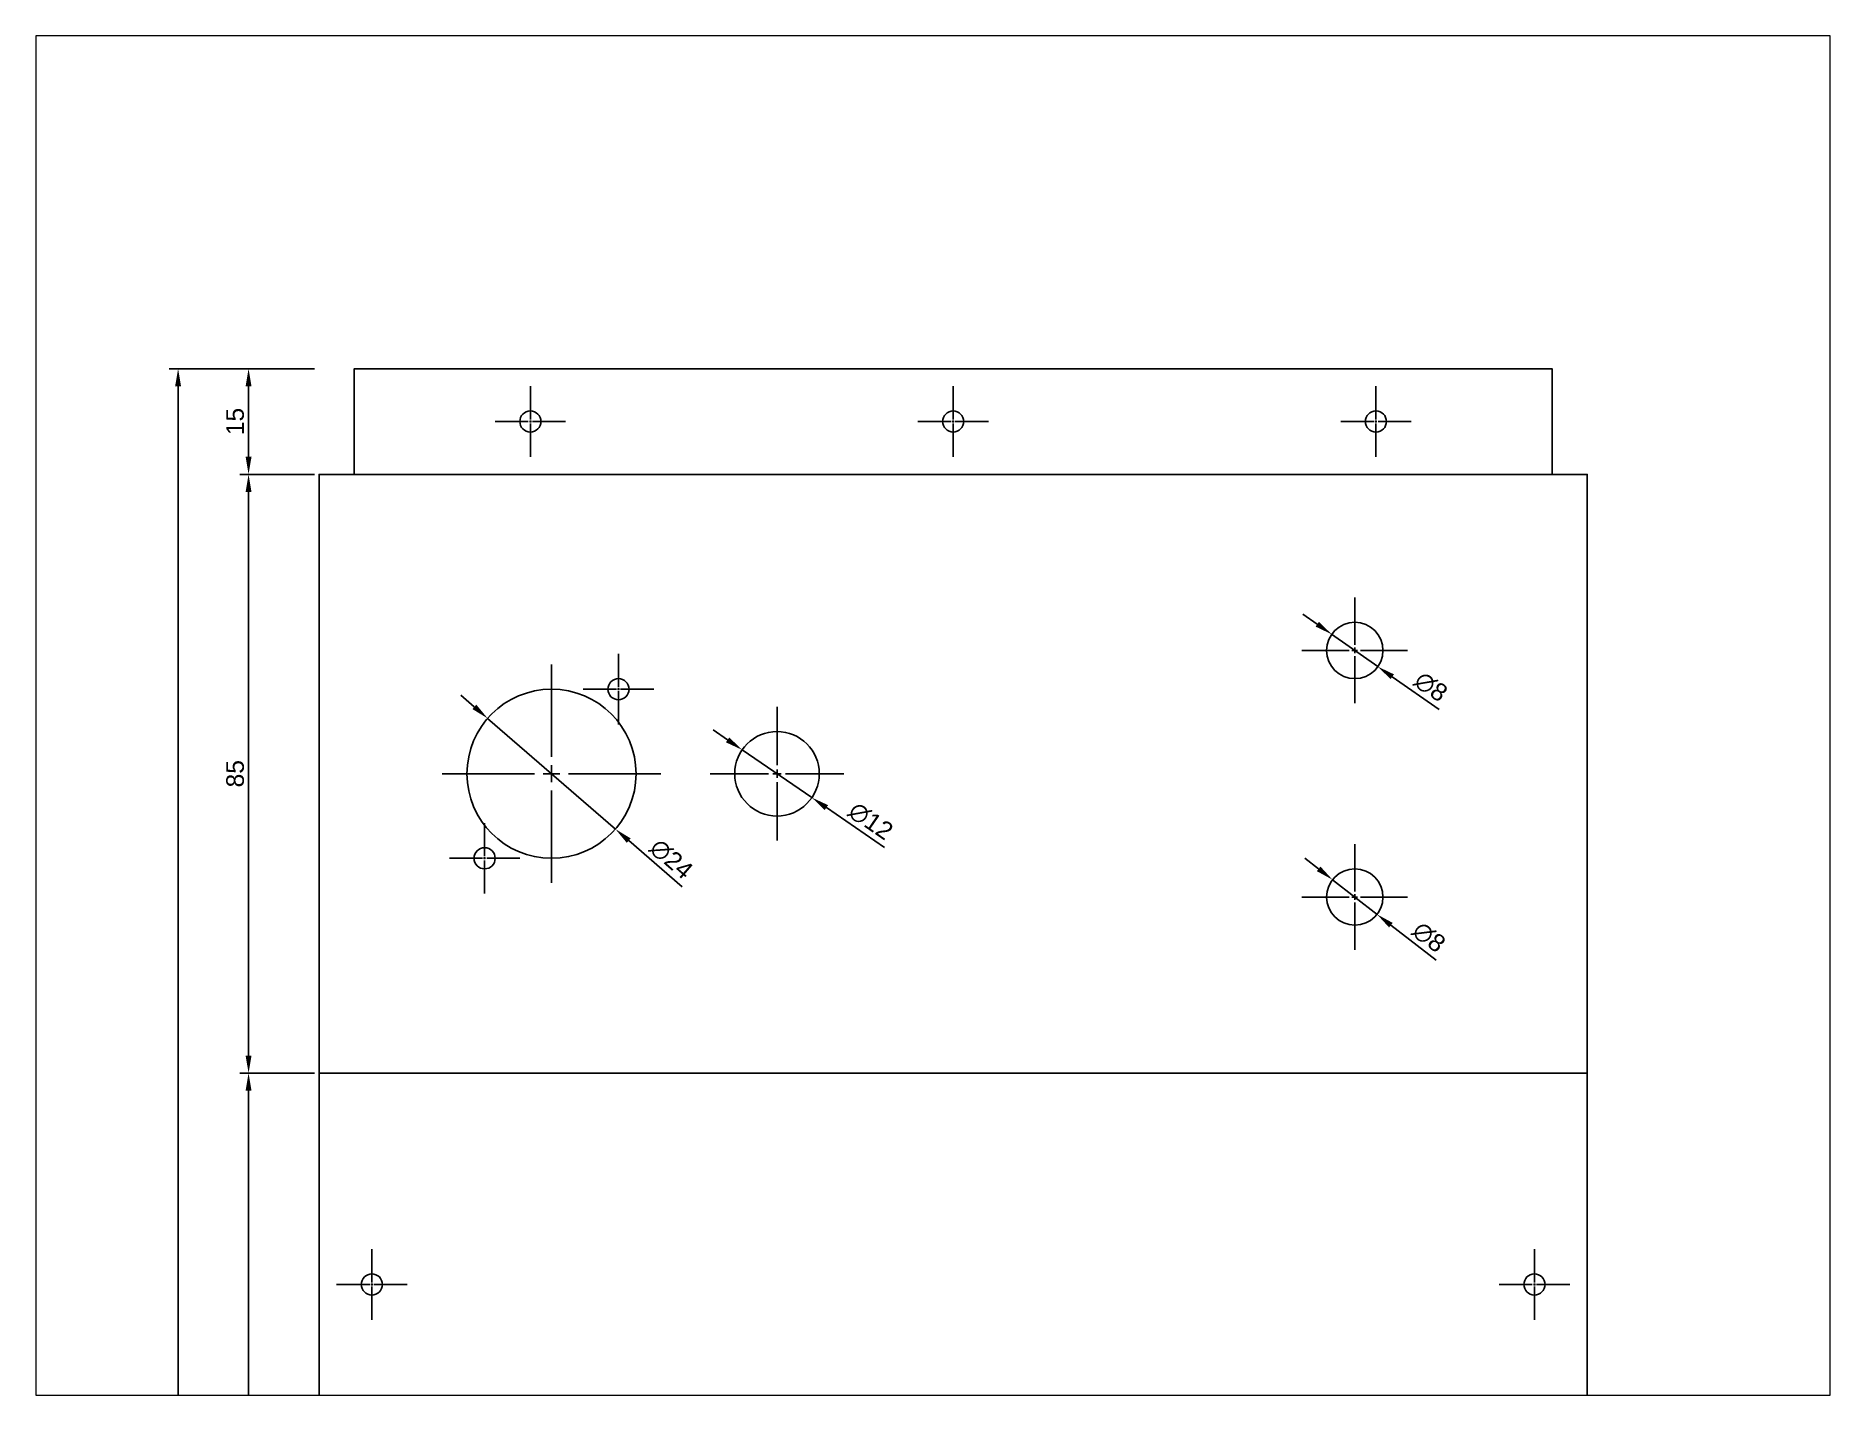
# Paper-space layout 'Layout2' of a CAD drawing. Header units: millimetres. Extents: x 1 to 256, y 1 to 194.
# The model-space entities are those that its viewports show. They can reach past a viewport. Long polylines and large blocks are cut down to what shows.
import ezdxf

# ---------------------------------------------------------------- set-up
doc = ezdxf.new("R2010")
doc.units = ezdxf.units.MM
doc.linetypes.add('CENTER2', pattern=[28.575, 19.05, -3.175, 3.175, -3.175])
for name, color, linetype in [('Bend Line', 6, 'Continuous'), ('Centers', 7, 'Continuous'), ('Dimensions', 7, 'Continuous'), ('Hole', 4, 'Continuous'), ('Outline', 255, 'Continuous')]:
    doc.layers.add(name, color=color, linetype=linetype)
doc.styles.get("Standard").update_dxf_attribs({"font": 'arial.ttf'})
doc.dimstyles.new('ISO-25', dxfattribs={"dimtxt": 2.5, "dimasz": 2.5, "dimexe": 1.25, "dimexo": 0.625, "dimtad": 1, "dimtxsty": 'Standard', "dimcen": 2.5, "dimadec": 0, "dimazin": 0, "dimtfac": 1, "dimtmove": 0, "dimatfit": 3, "dimfxl": 1, "dimarcsym": 0})

# ---------------------------------------------------------------- blocks, each defined once
blk = doc.blocks.new('*U19')
at = {"layer": 'Centers', "color": 0, "linetype": 'CENTER2', "transparency": 16777216}
for p, q in [((0, 0.3), (0, 5)), ((-5, 0), (-0.3, 0)), ((0.3, 0), (5, 0)), ((0, -5), (0, -0.3))]:
    blk.add_line(p, q, dxfattribs=at)
at = {"layer": 'Centers', "color": 0, "linetype": 'Continuous', "transparency": 16777216}
for p, q in [((-0.15, 0), (0.15, 0)), ((0, -0.15), (0, 0.15))]:
    blk.add_line(p, q, dxfattribs=at)
blk = doc.blocks.new('*U20')
at = {"layer": 'Centers', "color": 0, "linetype": 'CENTER2', "transparency": 16777216}
for p, q in [((0, 0.3), (0, 5)), ((-5, 0), (-0.3, 0)), ((0.3, 0), (5, 0)), ((0, -5), (0, -0.3))]:
    blk.add_line(p, q, dxfattribs=at)
at = {"layer": 'Centers', "color": 0, "linetype": 'Continuous', "transparency": 16777216}
for p, q in [((-0.15, 0), (0.15, 0)), ((0, -0.15), (0, 0.15))]:
    blk.add_line(p, q, dxfattribs=at)
blk = doc.blocks.new('*U21')
at = {"layer": 'Centers', "color": 0, "linetype": 'CENTER2', "transparency": 16777216}
for p, q in [((0, 0.3), (0, 5)), ((-5, 0), (-0.3, 0)), ((0.3, 0), (5, 0)), ((0, -5), (0, -0.3))]:
    blk.add_line(p, q, dxfattribs=at)
at = {"layer": 'Centers', "color": 0, "linetype": 'Continuous', "transparency": 16777216}
for p, q in [((-0.15, 0), (0.15, 0)), ((0, -0.15), (0, 0.15))]:
    blk.add_line(p, q, dxfattribs=at)
blk = doc.blocks.new('*U22')
at = {"layer": 'Centers', "color": 0, "linetype": 'CENTER2', "transparency": 16777216}
for p, q in [((0, 0.8), (0, 7.5)), ((-7.5, 0), (-0.8, 0)), ((0.8, 0), (7.5, 0)), ((0, -7.5), (0, -0.8))]:
    blk.add_line(p, q, dxfattribs=at)
at = {"layer": 'Centers', "color": 0, "linetype": 'Continuous', "transparency": 16777216}
for p, q in [((-0.4, 0), (0.4, 0)), ((0, -0.4), (0, 0.4))]:
    blk.add_line(p, q, dxfattribs=at)
blk = doc.blocks.new('*U23')
at = {"layer": 'Centers', "color": 0, "linetype": 'CENTER2', "transparency": 16777216}
for p, q in [((0, 0.8), (0, 7.5)), ((-7.5, 0), (-0.8, 0)), ((0.8, 0), (7.5, 0)), ((0, -7.5), (0, -0.8))]:
    blk.add_line(p, q, dxfattribs=at)
at = {"layer": 'Centers', "color": 0, "linetype": 'Continuous', "transparency": 16777216}
for p, q in [((-0.4, 0), (0.4, 0)), ((0, -0.4), (0, 0.4))]:
    blk.add_line(p, q, dxfattribs=at)
blk = doc.blocks.new('*U24')
at = {"layer": 'Centers', "color": 0, "linetype": 'CENTER2', "transparency": 16777216}
for p, q in [((0, 1.2), (0, 9.5)), ((-9.5, 0), (-1.2, 0)), ((1.2, 0), (9.5, 0)), ((0, -9.5), (0, -1.2))]:
    blk.add_line(p, q, dxfattribs=at)
at = {"layer": 'Centers', "color": 0, "linetype": 'Continuous', "transparency": 16777216}
for p, q in [((-0.6, 0), (0.6, 0)), ((0, -0.6), (0, 0.6))]:
    blk.add_line(p, q, dxfattribs=at)
blk = doc.blocks.new('*U25')
at = {"layer": 'Centers', "color": 0, "linetype": 'CENTER2', "transparency": 16777216}
for p, q in [((0, 2.4), (0, 15.5)), ((-15.5, 0), (-2.4, 0)), ((2.4, 0), (15.5, 0)), ((0, -15.5), (0, -2.4))]:
    blk.add_line(p, q, dxfattribs=at)
at = {"layer": 'Centers', "color": 0, "linetype": 'Continuous', "transparency": 16777216}
for p, q in [((-1.2, 0), (1.2, 0)), ((0, -1.2), (0, 1.2))]:
    blk.add_line(p, q, dxfattribs=at)
blk = doc.blocks.new('*U26')
at = {"layer": 'Centers', "color": 0, "linetype": 'CENTER2', "transparency": 16777216}
for p, q in [((0, 0.3), (0, 5)), ((-5, 0), (-0.3, 0)), ((0.3, 0), (5, 0)), ((0, -5), (0, -0.3))]:
    blk.add_line(p, q, dxfattribs=at)
at = {"layer": 'Centers', "color": 0, "linetype": 'Continuous', "transparency": 16777216}
for p, q in [((-0.15, 0), (0.15, 0)), ((0, -0.15), (0, 0.15))]:
    blk.add_line(p, q, dxfattribs=at)
blk = doc.blocks.new('*U27')
at = {"layer": 'Centers', "color": 0, "linetype": 'CENTER2', "transparency": 16777216}
for p, q in [((0, 0.3), (0, 5)), ((-5, 0), (-0.3, 0)), ((0.3, 0), (5, 0)), ((0, -5), (0, -0.3))]:
    blk.add_line(p, q, dxfattribs=at)
at = {"layer": 'Centers', "color": 0, "linetype": 'Continuous', "transparency": 16777216}
for p, q in [((-0.15, 0), (0.15, 0)), ((0, -0.15), (0, 0.15))]:
    blk.add_line(p, q, dxfattribs=at)
blk = doc.blocks.new('*D31')
at = {"layer": 'Defpoints', "color": 0, "transparency": 16777216}
for p in [(-10, 280), (0, 280), (0, 100)]:
    blk.add_point(p, dxfattribs=at)
at = {"layer": 'Dimensions', "color": 0, "lineweight": -2, "transparency": 16777216}
for p, q in [((-0.63, 280), (-11.25, 280)), ((-10, 102.5), (-10, 277.5)), ((-0.63, 100), (-11.25, 100))]:
    blk.add_line(p, q, dxfattribs=at)
at = {"layer": 'Dimensions', "color": 0, "transparency": 16777216}
for points in [[(-10.42, 277.5), (-9.58, 277.5), (-10, 280)], [(-10.42, 102.5), (-9.58, 102.5), (-10, 100)]]:
    blk.add_solid(points, dxfattribs=at)
at = {"layer": 'Dimensions', "color": 0, "transparency": 16777216, "insert": (-11.9, 190), "char_height": 2.5, "attachment_point": 5, "rotation": 90}
blk.add_mtext('180', dxfattribs=at)
blk = doc.blocks.new('*D32')
at = {"layer": 'Defpoints', "color": 0, "transparency": 16777216}
for p in [(-10, 365), (0, 365), (0, 280)]:
    blk.add_point(p, dxfattribs=at)
at = {"layer": 'Dimensions', "color": 0, "lineweight": -2, "transparency": 16777216}
for p, q in [((-0.63, 365), (-11.25, 365)), ((-10, 282.5), (-10, 362.5)), ((-0.63, 280), (-11.25, 280))]:
    blk.add_line(p, q, dxfattribs=at)
at = {"layer": 'Dimensions', "color": 0, "transparency": 16777216}
for points in [[(-10.42, 362.5), (-9.58, 362.5), (-10, 365)], [(-10.42, 282.5), (-9.58, 282.5), (-10, 280)]]:
    blk.add_solid(points, dxfattribs=at)
at = {"layer": 'Dimensions', "color": 0, "transparency": 16777216, "insert": (-11.9, 322.5), "char_height": 2.5, "attachment_point": 5, "rotation": 90}
blk.add_mtext('85', dxfattribs=at)
blk = doc.blocks.new('*D33')
at = {"layer": 'Defpoints', "color": 0, "transparency": 16777216}
for p in [(-10, 380), (0, 380), (0, 365)]:
    blk.add_point(p, dxfattribs=at)
at = {"layer": 'Dimensions', "color": 0, "lineweight": -2, "transparency": 16777216}
for p, q in [((-0.63, 380), (-11.25, 380)), ((-10, 367.5), (-10, 377.5)), ((-0.63, 365), (-11.25, 365))]:
    blk.add_line(p, q, dxfattribs=at)
at = {"layer": 'Dimensions', "color": 0, "transparency": 16777216}
for points in [[(-10.42, 377.5), (-9.58, 377.5), (-10, 380)], [(-10.42, 367.5), (-9.58, 367.5), (-10, 365)]]:
    blk.add_solid(points, dxfattribs=at)
at = {"layer": 'Dimensions', "color": 0, "transparency": 16777216, "insert": (-11.9, 372.5), "char_height": 2.5, "attachment_point": 5, "rotation": 90}
blk.add_mtext('15', dxfattribs=at)
blk = doc.blocks.new('*D34')
at = {"layer": 'Defpoints', "color": 0, "transparency": 16777216}
for p in [(0, 380), (-20, 0), (0, 0)]:
    blk.add_point(p, dxfattribs=at)
at = {"layer": 'Dimensions', "color": 0, "lineweight": -2, "transparency": 16777216}
for p, q in [((-0.63, 380), (-21.25, 380)), ((-20, 377.5), (-20, 2.5)), ((-0.63, 0), (-21.25, 0))]:
    blk.add_line(p, q, dxfattribs=at)
at = {"layer": 'Dimensions', "color": 0, "transparency": 16777216}
for points in [[(-20.42, 377.5), (-19.58, 377.5), (-20, 380)], [(-20.42, 2.5), (-19.58, 2.5), (-20, 0)]]:
    blk.add_solid(points, dxfattribs=at)
at = {"layer": 'Dimensions', "color": 0, "transparency": 16777216, "insert": (-21.9, 190), "char_height": 2.5, "attachment_point": 5, "rotation": 90}
blk.add_mtext('380', dxfattribs=at)
blk = doc.blocks.new('*D48')
at = {"layer": 'Defpoints', "color": 0, "transparency": 16777216}
for p in [(23.93, 330.36), (42.07, 314.64)]:
    blk.add_point(p, dxfattribs=at)
at = {"layer": 'Dimensions', "color": 0, "lineweight": -2, "transparency": 16777216}
for p, q in [((22.04, 332), (20.15, 333.64)), ((23.93, 330.36), (42.07, 314.64)), ((51.54, 306.43), (43.96, 313))]:
    blk.add_line(p, q, dxfattribs=at)
at = {"layer": 'Dimensions', "color": 0, "transparency": 16777216}
for points in [[(22.32, 332.31), (21.77, 331.68), (23.93, 330.36)], [(44.23, 313.32), (43.68, 312.69), (42.07, 314.64)]]:
    blk.add_solid(points, dxfattribs=at)
at = {"layer": 'Dimensions', "color": 0, "transparency": 16777216, "insert": (49.99, 310.38), "char_height": 2.5, "attachment_point": 5, "rotation": 319.0803}
blk.add_mtext('∅24', dxfattribs=at)
blk = doc.blocks.new('*D49')
at = {"layer": 'Defpoints', "color": 0, "transparency": 16777216}
for p in [(60.05, 325.89), (69.95, 319.11)]:
    blk.add_point(p, dxfattribs=at)
at = {"layer": 'Dimensions', "color": 0, "lineweight": -2, "transparency": 16777216}
for p, q in [((57.99, 327.31), (55.93, 328.72)), ((60.05, 325.89), (69.95, 319.11)), ((80.28, 312.02), (72.01, 317.69))]:
    blk.add_line(p, q, dxfattribs=at)
at = {"layer": 'Dimensions', "color": 0, "transparency": 16777216}
for points in [[(58.23, 327.65), (57.75, 326.96), (60.05, 325.89)], [(72.25, 318.04), (71.77, 317.35), (69.95, 319.11)]]:
    blk.add_solid(points, dxfattribs=at)
at = {"layer": 'Dimensions', "color": 0, "transparency": 16777216, "insert": (78.29, 315.78), "char_height": 2.5, "attachment_point": 5, "rotation": 325.5532}
blk.add_mtext('∅12', dxfattribs=at)
blk = doc.blocks.new('*D50')
at = {"layer": 'Defpoints', "color": 0, "transparency": 16777216}
for p in [(143.72, 342.3), (150.28, 337.7)]:
    blk.add_point(p, dxfattribs=at)
at = {"layer": 'Dimensions', "color": 0, "lineweight": -2, "transparency": 16777216}
for p, q in [((141.68, 343.73), (139.63, 345.17)), ((143.72, 342.3), (150.28, 337.7)), ((158.97, 331.61), (152.32, 336.27))]:
    blk.add_line(p, q, dxfattribs=at)
at = {"layer": 'Dimensions', "color": 0, "transparency": 16777216}
for points in [[(141.92, 344.07), (141.44, 343.39), (143.72, 342.3)], [(152.56, 336.61), (152.08, 335.93), (150.28, 337.7)]]:
    blk.add_solid(points, dxfattribs=at)
at = {"layer": 'Dimensions', "color": 0, "transparency": 16777216, "insert": (157.8, 334.84), "char_height": 2.5, "attachment_point": 5, "rotation": 324.969}
blk.add_mtext('∅8', dxfattribs=at)
blk = doc.blocks.new('*D51')
at = {"layer": 'Defpoints', "color": 0, "transparency": 16777216}
for p in [(143.84, 307.46), (150.16, 302.54)]:
    blk.add_point(p, dxfattribs=at)
at = {"layer": 'Dimensions', "color": 0, "lineweight": -2, "transparency": 16777216}
for p, q in [((141.87, 309), (139.9, 310.53)), ((143.84, 307.46), (150.16, 302.54)), ((158.53, 296.02), (152.13, 301))]:
    blk.add_line(p, q, dxfattribs=at)
at = {"layer": 'Dimensions', "color": 0, "transparency": 16777216}
for points in [[(142.13, 309.32), (141.62, 308.67), (143.84, 307.46)], [(152.38, 301.33), (151.87, 300.68), (150.16, 302.54)]]:
    blk.add_solid(points, dxfattribs=at)
at = {"layer": 'Dimensions', "color": 0, "transparency": 16777216, "insert": (157.52, 299.3), "char_height": 2.5, "attachment_point": 5, "rotation": 322.0716}
blk.add_mtext('∅8', dxfattribs=at)
blk = doc.blocks.new('*U56')
at = {"layer": 'Centers', "color": 0, "linetype": 'CENTER2', "transparency": 16777216}
for p, q in [((0, 0.3), (0, 5)), ((-5, 0), (-0.3, 0)), ((0.3, 0), (5, 0)), ((0, -5), (0, -0.3))]:
    blk.add_line(p, q, dxfattribs=at)
at = {"layer": 'Centers', "color": 0, "linetype": 'Continuous', "transparency": 16777216}
for p, q in [((-0.15, 0), (0.15, 0)), ((0, -0.15), (0, 0.15))]:
    blk.add_line(p, q, dxfattribs=at)
blk = doc.blocks.new('*U60')
at = {"layer": 'Centers', "color": 0, "linetype": 'CENTER2', "transparency": 16777216}
for p, q in [((0, 0.3), (0, 5)), ((-5, 0), (-0.3, 0)), ((0.3, 0), (5, 0)), ((0, -5), (0, -0.3))]:
    blk.add_line(p, q, dxfattribs=at)
at = {"layer": 'Centers', "color": 0, "linetype": 'Continuous', "transparency": 16777216}
for p, q in [((-0.15, 0), (0.15, 0)), ((0, -0.15), (0, 0.15))]:
    blk.add_line(p, q, dxfattribs=at)

msp = doc.modelspace()

# ---------------------------------------------------------------- linework, layer by layer
at = {"layer": 'Bend Line'}
for p, q in [((5, 365), (175, 365)), ((0, 280), (180, 280))]:
    msp.add_line(p, q, dxfattribs=at)
at = {"layer": 'Hole'}
for centre, radius in [((30, 372.5), 1.5), ((90, 372.5), 1.5), ((150, 372.5), 1.5), ((147, 340), 4), ((33, 322.5), 12), ((42.5, 334.5), 1.5), ((65, 322.5), 6), ((23.5, 310.5), 1.5), ((147, 305), 4), ((7.5, 250), 1.5), ((172.5, 250), 1.5)]:
    msp.add_circle(centre, radius, dxfattribs=at)
at = {"layer": 'Outline'}
msp.add_lwpolyline([(0, 15), (5, 15), (5, 0), (175, 0), (175, 15), (180, 15), (180, 365), (175, 365), (175, 380), (5, 380), (5, 365), (0, 365), (0, 15)], dxfattribs=at)

# ---------------------------------------------------------------- block references
at = {"layer": 'Centers', "linetype": 'CENTER2'}
for name, p in [('*U19', (30, 372.5)), ('*U20', (90, 372.5)), ('*U21', (150, 372.5)), ('*U22', (147, 340)), ('*U27', (42.5, 334.5)), ('*U25', (33, 322.5)), ('*U24', (65, 322.5)), ('*U26', (23.5, 310.5)), ('*U23', (147, 305)), ('*U56', (7.5, 250)), ('*U60', (172.5, 250))]:
    msp.add_blockref(name, p, dxfattribs=at)

# ---------------------------------------------------------------- dimensions: what is measured, and where the dimension line sits
at = {"layer": 'Dimensions'}
dim = msp.add_linear_dim(base=(-20, 0), p1=(0, 380), p2=(0, 0), angle=90, dimstyle='ISO-25', dxfattribs=at)
dim.commit()
dim.dimension.update_dxf_attribs({"geometry": '*D34', "text_midpoint": (-21.902, 190)})
for base, p1, p2, picture, middle in [((-9.999, 380), (0, 365), (0, 380), '*D33', (-11.9, 372.5)), ((-9.999, 365), (0, 280), (0, 365), '*D32', (-11.9, 322.5)), ((-9.999, 280), (0, 100), (0, 280), '*D31', (-11.9, 190))]:
    dim = msp.add_linear_dim(base=base, p1=p1, p2=p2, angle=90, dimstyle='ISO-25', override={"dimtmove": 1}, dxfattribs=at)
    dim.commit()
    dim.dimension.update_dxf_attribs({"geometry": picture, "text_midpoint": middle})
for p1, p2, picture, middle in [((143.725, 342.296), (150.275, 337.704), '*D50', (156.668, 333.223)), ((23.932, 330.36), (42.068, 314.64), '*D48', (48.695, 308.895)), ((60.052, 325.894), (69.948, 319.106), '*D49', (77.174, 314.15))]:
    dim = msp.add_diameter_dim_2p(p1=p1, p2=p2, dimstyle='ISO-25', dxfattribs=at)
    dim.commit()
    dim.dimension.update_dxf_attribs({"geometry": picture, "text_midpoint": middle})
dim = msp.add_diameter_dim_2p(p1=(143.845, 307.459), p2=(150.155, 302.541), dimstyle='ISO-25', dxfattribs=at)
dim.commit()
dim.dimension.update_dxf_attribs({"geometry": '*D51', "text_midpoint": (156.313, 297.743), "dimtype": 163})

psp = doc.layouts.new('Layout2')

# ---------------------------------------------------------------- viewports
at = {"layer": 'Centers', "view_target_point": (90, 190)}
psp.add_viewport(center=(128.38, 97.31), size=(254.65, 192.9506), view_center_point=(-2.86, 140.77), view_height=192.95056, dxfattribs=at)

doc.saveas('drawing.dxf')
